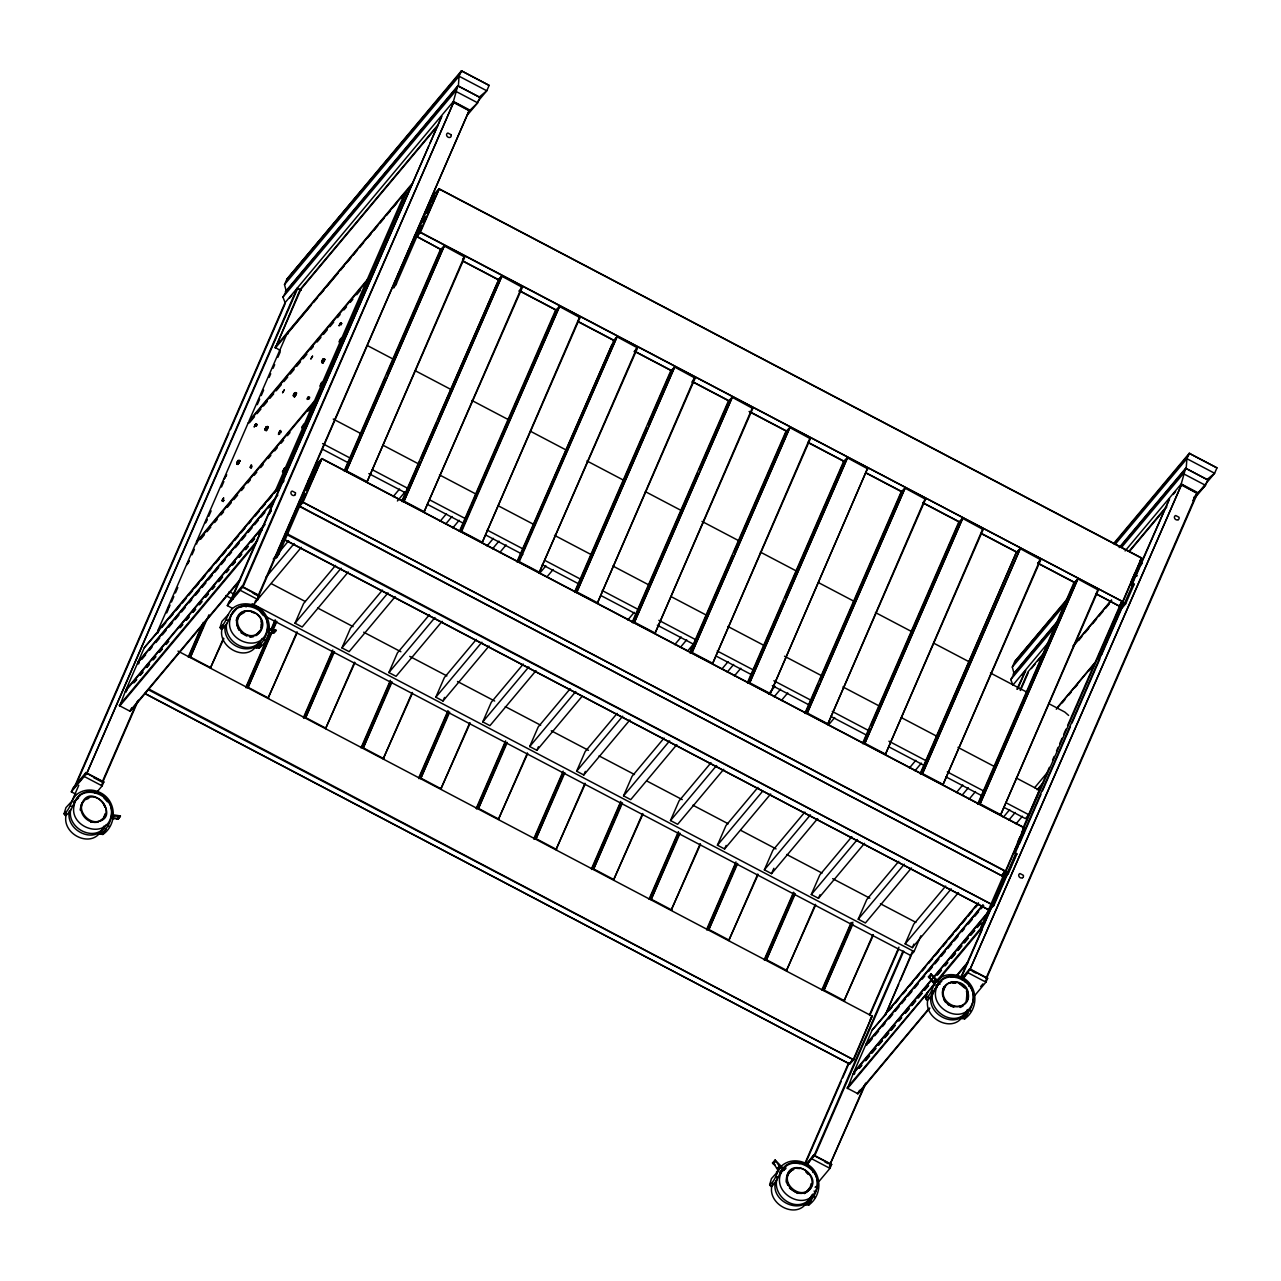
<?xml version="1.0" encoding="UTF-8"?>
<svg xmlns="http://www.w3.org/2000/svg" width="1281" height="1281" viewBox="0 0 1281 1281"><rect width="100%" height="100%" fill="white"/><g stroke="black" fill="none" stroke-linecap="round" stroke-linejoin="round"><path stroke-width="1.5" d="M112.312 818.847A12.986 11.129 40 0 1 117.019 818.959L118.204 819.151L120.414 815.933L112.632 814.748M118.204 819.151L120.414 815.933M268.241 632.718A12.986 11.129 40 0 1 272.949 632.83L274.134 632.43M276.328 630.396L268.562 628.619L269.715 630.252A12.986 11.129 40 0 1 275.143 630.204L276.328 630.396L274.134 633.006M311.155 305.294L275.367 348.016L300.955 289.17L437.734 125.89M297.768 288.209L86.227 774.701L297 288.417L301.227 290.018M309.249 482.505L317.848 462.729L321.915 458.582L303.149 501.976L299.418 506.652L299.097 505.867L1001.758 875.756L1004.08 871.945M427.326 210.949L435.14 192.983L439.207 188.819L420.44 232.213L416.709 236.905L416.389 236.12L441.481 249.923M444.347 245.76L346.254 471.376L444.347 245.76L440.632 250.452L386.638 374.628M236.12 594.352L241.885 587.707L453.762 102L242.653 587.755M453.762 102L469.262 110.406L257.737 596.658M501.96 276.023L403.851 501.64L501.96 276.023L497.877 280.171L501.944 276.28L522.376 287.376L423.947 512.192L522.04 286.592L519.077 291.315M617.154 336.567L519.045 562.183L518.709 561.382L617.154 336.567L613.423 341.258L617.138 336.823L637.586 347.92L539.141 572.735L637.249 347.119L634.287 351.859M674.751 366.83L576.658 592.446L674.751 366.83L672.541 369.456M732.348 397.11L634.255 622.71L732.348 397.11L730.154 399.736M789.945 427.374L691.852 652.99L789.945 427.374L786.214 432.065L733.821 552.591M847.542 457.637L749.881 682.501L749.449 683.253L847.542 457.637L843.474 461.8L747.399 682.741M144.881 693.373L849.639 1063.983L853.722 1059.835L872.137 1015.913L853.37 1059.291L849.639 1063.983L144.865 693.613M905.139 487.917L807.046 713.517L905.139 487.917L901.424 492.609L819.632 680.691M962.752 518.181L864.643 743.797L962.752 518.181L959.021 522.872L870.888 725.574M284.59 539.557L989.348 910.183L993.848 905.539L1014.728 857.501M299.434 506.411L1001.758 875.756L1005.489 871.064L1024.256 827.67L321.915 458.582L318.184 463.274L313.493 474.05M1020.349 548.444L922.672 773.308L922.24 774.06L1020.349 548.444L1016.265 552.607L920.19 773.564M1017.61 689.258L1025.585 670.684L1016.858 689.226M1077.945 578.724L980.269 803.571L979.837 804.324L1077.945 578.724L1074.215 583.415L978.14 804.372M1096.056 593.663L1119.05 605.993L1122.012 603.159M435.908 192.774L435.476 193.511L439.207 188.819L1141.547 557.908L1122.78 601.301L1119.05 605.993L1096.056 593.904M1181.578 484.49L969.701 970.197L1181.578 484.49L1197.431 493.441L986.338 978.924M1197.095 492.641L985.986 978.396M66.116 814.988C61.568 834.395 91.752 849.255 101.615 830.152M69.43 811.033C64.883 830.44 95.066 845.3 104.93 826.197M70.791 809.4C66.244 828.823 96.427 843.683 106.291 824.58M80.143 810.04C86.387 772.219 129.413 823.155 90.807 822.194M80.751 810.056L81.872 803.908L83.601 801.394M225.36 624.888C220.764 645.576 253.094 659.299 262.221 638.434M226.721 623.271C222.99 640.5 246.705 655.776 259.563 642.293M260.956 627.674L261.1 624.488M261.564 627.85C265.279 615.424 247.97 604.92 239.051 614.816M319.786 386.109L322.043 382.074L320.891 383.692M1017.771 844.723L1014.264 853.258M305.038 493.777L279.05 553.744L276.28 557.908L276.584 556.611M311.891 475.827L312.324 473.938L310.851 475.892M312.084 475.651C315.43 471.312 309.666 482.585 311.651 477.381M395.237 283.245C398.455 283.277 392.274 288.962 396.534 283.181L421.545 225.808M429.231 205.857L429.615 204.175L428.911 204.912M428.462 209.203L430.096 206.257L429.023 206.433M427.005 213.254L430.448 204.608L429.743 205.344M1006.45 871.192L983.824 923.233C975.001 938.605 987.699 914.058 981.47 926.051L1004.864 872.233M1099.722 656.272L1098.938 658.85L1101.948 653.918L1101.116 653.47C1092.293 668.842 1104.991 644.295 1098.762 656.304L1122.156 602.486M1099.61 656.577L1098.746 656.304M1101.34 653.838L1100.955 654.799M1134.902 576.53L1134.293 578.051M73.914 788.215L285.023 302.716L453.41 101.455L457.813 85.779L479.991 97.436L477.653 102.816L467.421 115.018M1125.102 550.942L1181.226 483.946L1185.646 468.254L1207.807 479.911L1205.469 485.291L1192.691 500.551M103.777 826.229L100.11 834.059L102.912 834.459C117.58 824.131 116.635 800.689 100.35 792.667C93.625 789.224 85.267 789 78.733 793.067C70.663 797.871 71.608 808.455 64.05 813.835L65.459 815.677C73.609 810.216 73.097 799.472 80.927 794.124C86.756 790.489 94.234 790.681 100.238 793.772C116.635 801.938 114.393 824.692 100.11 834.059M222.013 500.711L223.631 498.037L222.013 500.711L223.374 501.544M236.665 463.001L238.987 460.183L239.899 460.664L239.099 462.745L237.898 464.427L236.985 463.946L238.026 460.455M237.898 464.427L239.899 460.664M238.842 460.872L236.985 463.946L238.842 460.872L237.93 460.92M255.784 424.379L257.033 424.347L255.976 425.82L254.871 425.228L254.182 427.053L255.784 424.379L256.905 424.956L256.328 426.157L255.223 425.58M250.179 467.533C252.613 459.815 250.98 471.008 250.323 466.925M251.3 468.109L251.989 466.3L250.884 465.724M264.975 429.215L267.297 426.397L268.209 426.877L267.409 428.959L266.208 430.64L265.279 430.16L266.336 426.669M266.208 430.64L268.209 426.877M267.137 427.085L265.279 430.16L267.137 427.085L266.24 427.133M278.489 433.747C278.233 437.526 281.276 426.141 280.299 432.514L279.194 431.937M278.874 433.378L280.235 430.464M279.594 434.323L278.618 433.138M293.269 395.429L295.607 392.61L296.519 393.091L295.719 395.172L294.502 396.854L293.589 396.373L294.646 392.883M293.381 394.964L293.589 396.373L295.607 392.61L294.39 394.292M294.502 396.854L296.519 393.091M308.545 396.678C306.703 403.067 306.271 396.213 309.65 397.27M321.579 361.642L323.901 358.824L324.814 359.304L324.013 361.386L322.812 363.067L321.899 362.587L322.94 359.08M321.691 361.178L321.899 362.587L323.901 358.824L322.123 360.233M322.812 363.067L322.043 361.899M340.698 323.004L339.097 325.678L340.698 323.004L341.819 323.597M772.875 1182.907C764.02 1203.804 798.992 1222.138 808.167 1199.64M775.838 1180.506C768.744 1202.379 804.804 1217.478 812.843 1194.068M777.551 1177.335C770.986 1193.908 792.379 1212.114 807.254 1201.434M811.081 1183.708L810.393 1186.766L806.742 1191.57M928.805 996.778C919.95 1017.658 954.921 1036.009 964.097 1013.511M932.12 992.823C923.265 1013.703 958.236 1032.054 967.411 1009.556M933.481 991.206C925.843 1009.732 953.48 1028.627 966.498 1012.038M942.592 992.775L944.77 987.027M966.322 1000.637L966.883 994.36M966.899 1000.893C973.944 987.027 950.598 973.416 944.129 988.708C938.349 1002.334 961.182 1014.312 967.155 999.628M393.651 287.488L396.566 283.245M769.641 1184.829C777.247 1179.449 776.174 1168.848 784.18 1163.965C790.665 1159.833 799.008 1159.978 805.765 1163.388C822.082 1171.25 823.331 1194.773 808.631 1205.133L805.829 1204.748C820.176 1195.365 822.098 1172.515 805.685 1164.493C799.648 1161.451 792.186 1161.323 786.39 1165.005C778.624 1170.45 779.248 1181.194 771.05 1186.638L769.641 1184.829L771.45 1178.6L777.855 1171.507M925.635 998.604C933.241 993.223 932.168 982.623 940.19 977.739C946.659 973.608 955.018 973.768 961.775 977.163C978.076 985.025 979.341 1008.547 964.641 1018.907L961.823 1018.523C976.17 1009.14 978.108 986.29 961.679 978.268C955.642 975.225 948.18 975.097 942.384 978.78C934.634 984.224 935.258 994.969 927.06 1000.429L925.635 998.604L927.46 992.375L932.584 986.434M815.228 1187.503L815.517 1186.574M64.05 813.835L65.939 807.638L72.409 800.609M65.459 815.677L66.356 812.73M220.06 627.61C227.618 622.23 226.673 611.645 234.727 606.842C241.26 602.775 249.619 602.999 256.36 606.457C272.645 614.464 273.574 637.906 258.922 648.234L256.12 647.834C270.403 638.466 272.645 615.713 256.248 607.546C250.227 604.472 242.766 604.264 236.921 607.899C229.107 613.263 229.619 623.991 221.469 629.451L220.06 627.61L221.933 621.413L228.402 614.4M221.469 629.451L222.798 625.048M984.08 923.553L983.664 924.546M1016.794 845.956L1015.497 848.502M1017.626 846.389L1016.554 848.598M82.08 802.675C77.276 812.522 87.604 824.74 98.093 822.034M104.065 816.766L105.026 813.803M104.61 817.086C110.951 805.749 96.651 791.626 85.619 798.96M223.038 625.833C214.247 645.736 246.913 664.599 257.545 644.023M236.232 620.548C239.947 601.205 269.57 613.599 261.308 630.028C253.638 644.615 230.74 630.3 238.01 616.545M236.825 620.725L239.515 615.264L244.735 612.19M261.804 626.665L260.828 629.628L255.896 635.04M168.067 608.075C167.891 611.069 172.086 600.437 168.452 607.226M205.344 522.344C205.168 525.322 209.363 514.706 205.729 521.495M1015.08 853.69L1018.539 845.044L1017.819 845.78M1131.539 583.495L1134.998 574.865L1133.093 577.587M1132.372 583.944L1135.847 575.713L1134.598 575.185M278.185 553.344L288.609 540.742M1132.548 578.388L1130.739 582.743M276.088 555.378L275.447 557.475L300.298 502.312M393.379 285.631L392.739 287.729L417.59 232.55M393.875 286.848L395.765 282.477M285.023 302.46L282.957 297.096L286.287 291.251L284.494 284.606L286.832 279.226L461.416 70.823L489.134 85.395L486.78 90.775L477.797 101.503M76.236 794.396L71.336 791.834L73.049 787.911L85.923 772.539L103.841 781.954L102.128 785.877L96.283 792.859M76.652 783.251L228.803 433.33M230.404 429.663L285.359 303.261M71.992 800.929L78.782 785.333M71.336 791.834L84.21 776.462L85.923 772.539M265.071 524.489L125.33 691.292L119.693 706.055L255.191 544.297M127.075 690.411L125.97 689.819L137.483 663.334L275.943 498.053M137.483 663.334L138.588 663.926L139.229 662.453L138.124 661.877L144.305 647.658L284.046 480.839M158.027 632.942L157.755 630.876L195.625 543.801L313.589 402.971L315.542 402.074L314.453 401.017L366.238 281.884L368.191 281.003L367.087 279.931L404.956 192.839L406.91 191.958L276.824 491.135L275.719 490.063L313.589 402.971M195.625 543.801L196.746 543.897L196.473 541.831L248.274 422.714L366.238 281.884M404.956 192.839L286.992 333.668L249.122 420.76L367.087 279.931M166.722 612.942L168.291 609.308M171.462 602.054L173.832 596.594M175.401 592.959L177.787 587.515M192.006 554.801L194.376 549.341M208.707 516.371L211.109 510.863M221.469 487.02L223.871 481.512M257.289 404.636L259.659 399.192M261.244 395.557L263.614 390.097M269.154 377.383L270.723 373.748M273.093 368.288L274.678 364.653M277.833 357.383L280.203 351.939M131.783 707.785L129.669 711.291L239.611 580.069M137.227 701.508L102.176 782.115L93.561 777.583M102.528 782.659L138.38 700.211M188.227 657.073L203.311 622.374M189.364 655.776L202.062 626.569M208.963 614.816L190.277 657.569L205.809 620.26M232.213 608.203L227.329 605.625L229.043 601.702L241.917 586.346L259.819 595.745L253.43 605.256M430.192 142.703L441.785 116.299L229.907 602.006L232.389 598.803M231.044 600.725L268.482 514.61M270.083 510.943L274.855 499.958M276.456 496.291L428.607 146.37M227.329 605.625L240.204 590.269L241.917 586.346M223.486 638.162L210.356 668.138L223.839 638.707M277.641 551.791L298.713 503.337M308.081 481.816L310.018 477.445M394.164 283.838L416.789 231.797M258.522 596.45L469.278 110.166M280.043 548.636L281.596 545.049M283.934 539.669L285.503 536.082M287.841 530.686L289.394 527.099M308.881 482.569L312.004 475.395L312.836 475.827L306.591 490.175M426.173 212.822L429.295 205.633M416.629 236.072L418.182 232.501M423.114 222.221L425.452 216.841M431.569 202.51L434.691 195.32M300.042 502.104L302.172 502.424L321.899 458.822L1024.24 827.926L1005.601 872.089L1008.371 873.546L1016.906 853.931L1014.136 852.473M417.334 232.357L419.463 232.678L439.191 189.076L1141.531 558.164L1122.428 602.903L1124.094 603.767M245.824 687.337L269.634 632.558M271.22 628.907L275.191 619.78M246.16 687.881L266.8 640.404M271.572 629.451L274.742 622.134M276.872 621.349L247.874 687.849L276.12 621.317M344.205 470.864L440.28 249.907L444.347 246.016L464.779 257.113L367.119 481.72L464.443 256.312L462.585 259.739M344.557 471.408L385.053 378.279M348.272 571.983L302.204 627.001L295.014 623.223L303.549 603.607L335.542 565.401M296.968 631.917L267.969 698.401L297.32 632.446M303.421 717.6L332.788 650.043M303.757 718.145L332.339 652.413M334.485 651.629L305.47 718.113L333.717 651.581M401.802 501.127L498.645 279.963M402.154 501.672L419.624 461.496M421.209 457.845L436.293 423.146M437.878 419.495L497.428 282.541M395.205 596.658L349.137 651.661L341.947 647.882L350.482 628.266L382.475 590.077M354.565 662.181L325.566 728.665L354.917 662.725M442.153 621.317L396.069 676.32L388.88 672.557L397.414 652.942L429.423 614.736M361.018 747.88L390.401 680.307M362.155 746.583L389.952 682.677M392.082 681.892L363.067 748.376L391.313 681.844M459.399 531.407L555.474 310.45L559.557 306.303L461.448 531.903L461.112 531.119L559.541 306.543L579.989 317.656L482.313 542.263L579.653 316.855L579.989 317.656M460.552 530.11L470.864 506.379M472.449 502.728L556.258 310.242L555.826 310.995M412.178 692.445L383.163 758.944L412.514 692.989M489.086 645.976L443.002 700.995L435.812 697.216L444.347 677.601L476.356 639.395M443.002 700.995L444.555 697.424M418.615 778.143L447.998 710.587M418.967 778.688L447.549 712.941M449.679 712.156L420.664 778.656L448.91 712.124M516.996 561.67L613.855 340.506M517.348 562.215L522.12 551.262M523.705 547.611L611.838 344.909M469.775 722.724L440.76 789.208L470.111 723.253M536.018 670.652L489.934 725.654L482.761 721.876L491.28 702.26L523.288 664.07M476.212 808.407L505.595 740.85M476.564 808.952L505.146 743.22M507.276 742.436L478.261 808.919L506.507 742.388M574.609 591.934L670.684 370.994L674.735 367.087L695.183 378.183L597.522 602.791L694.846 377.399L691.884 382.122M574.945 592.479L646.409 428.142M647.994 424.475L670.235 373.347M581.67 696.848L536.867 750.314L529.694 746.551L538.212 726.935L570.221 688.73M527.372 752.988L498.357 819.472L527.708 753.532M536.867 750.314L538.42 746.759M533.809 838.687L563.192 771.114M534.161 839.231L562.743 773.484M564.873 772.699L535.858 839.183L564.104 772.651M632.206 622.214L728.281 401.257L732.332 397.35L752.78 408.463L655.119 633.07L752.443 407.662L752.78 408.463M632.542 622.758L697.649 473.009M699.25 469.358L729.049 401.049L728.617 401.802M629.884 719.986L583.8 774.989L576.626 771.21L585.161 751.595L617.154 713.389M583.8 774.989L585.353 771.418M584.969 783.251L555.954 849.751L585.305 783.796M591.406 868.95L620.789 801.394M676.816 744.645L630.732 799.648L623.559 795.869L632.093 776.254L664.086 738.064M591.758 869.495L620.34 803.747M622.47 802.963L593.455 869.463L621.701 802.931M689.802 652.477L785.877 431.521L789.945 427.63L810.377 438.726L712.716 663.334L810.04 437.942L810.377 438.726M690.139 653.022L732.22 556.242M642.566 813.531L613.551 880.015L642.918 814.076M723.749 769.305L677.665 824.307L670.491 820.545L679.026 800.929L711.019 762.723M649.019 899.214L678.386 831.657M650.156 897.933L677.937 834.027M680.067 833.242L651.052 899.726L679.314 833.194M747.752 683.285L783.476 601.109M785.061 597.458L843.811 462.329M700.163 843.795L671.148 910.279L700.515 844.339M770.313 693.597L867.637 468.205L770.313 693.597L749.113 682.453M770.682 793.98L724.598 848.983L717.424 845.204L725.959 825.588L757.952 787.383M724.598 848.983L726.151 845.412M706.616 929.494L735.983 861.921M706.952 930.038L735.534 864.291M737.664 863.506L708.665 929.99L736.911 863.458M804.996 713.021L901.071 492.064L905.139 488.157L925.571 499.27L827.91 723.877L925.234 498.469L925.571 499.27M805.349 713.565L818.047 684.342M757.76 874.058L728.745 940.558L758.112 874.603M817.614 818.639L771.546 873.642L764.357 869.863L772.891 850.248L804.884 812.058M771.546 873.642L773.868 868.294M764.213 959.757L793.58 892.2M764.549 960.302L793.932 892.729M795.261 893.77L766.262 960.27L794.508 893.738M862.593 743.284L958.668 522.328L962.736 518.437L983.168 529.533L885.507 754.141L982.831 528.749L983.168 529.533M862.946 743.829L869.287 729.225M864.547 843.298L818.479 898.301L811.289 894.538L819.824 874.923L851.817 836.717M815.356 904.338L786.358 970.822L815.709 904.882M818.479 898.301L820.016 894.746M821.81 990.021L851.192 922.464M822.946 988.74L851.529 923.009M852.874 924.049L823.859 990.533L852.906 922.176M920.543 774.092L1016.265 552.607L1020.333 548.7L1040.78 559.797L943.104 784.404L1040.444 559.012L1038.571 562.423M911.48 867.974L865.412 922.977L858.222 919.198L866.757 899.582L898.766 861.376M872.953 934.602L843.955 1001.085L873.306 935.146M1012.855 684.951L1010.789 679.587L1014.104 673.742L1012.31 667.097L1014.648 661.717L1067.281 598.884M804.932 1163.372L848.743 1062.606M869.447 1014.968L898.926 947.187M805.269 1163.901L841.121 1081.468M842.706 1077.801L848.294 1064.975M869.799 1015.513L898.477 949.557M851.977 1060.188L849.655 1063.742M958.428 892.633L912.344 947.636L905.155 943.857L913.689 924.242L945.698 886.052M807.35 1164.541L813.739 1155.03L831.657 1164.429L829.944 1168.352L819.408 1180.938M811.321 1159.257L813.723 1156.391L902.945 951.207M814.476 1156.439L903.697 951.255M931.351 980.429L853.146 1073.782L847.51 1088.53L928.052 992.407M853.146 1073.782L854.251 1074.359L854.891 1072.886L853.787 1072.309L865.299 1045.824L983.248 905.027M867.045 1044.928L865.94 1044.351L872.121 1030.132L978.54 903.121M1020.14 689.931L1028.003 671.852L1044.623 652.013M1020.493 690.475L1028.355 672.397M912.344 947.636L913.897 944.065M898.718 984.24L885.299 1015.128L912.28 951.719M900.303 980.606L911.367 955.162M977.787 803.827L1073.862 582.871L1077.929 578.964L1098.377 590.077L1000.717 814.684L1098.041 589.276L1098.377 590.077M266.56 616.962L910.743 955.498L914.042 951.543L920.895 935.787M859.599 1090.259L857.485 1093.782L929.077 1008.323M829.576 1165.342L865.059 1083.982M866.196 1082.685L830.008 1164.589M1004.176 807.446L1025.408 818.607L1028.707 814.668L1039.371 790.153L1016.361 778.047M1022.686 828.759L1049.379 767.351M1052.55 760.081L1054.135 756.447M1056.505 750.986L1058.09 747.335M1059.659 743.701L1062.045 738.24M1063.63 734.605L1066 729.145M1067.585 725.51L1121.147 602.711M1004.32 871.913L1002.767 875.483L1003.872 876.06L1006.258 873.226M1121.259 607.162L1124.558 603.223L1133.093 583.608L1130.963 583.287L1134.197 584.184L1125.663 603.799L1122.364 607.738L1119.594 606.281L1121.612 602.166M1017.53 842.434L1019.9 836.973M1021.469 833.339L1119.946 606.858M1100.363 654.959L1122.973 603.239M960.91 977.163L1006.514 873.434M984.817 922.208L991.974 905.715M1017.466 847.093L1121.836 607.082M1131.395 585.097L1133.781 579.604M1135.366 575.938L1169.601 498.789M962.063 975.866L981.967 930.07M1019.404 843.971L1040.925 794.492M1042.51 790.825L1070.388 726.711M1071.989 723.044L1099.867 658.93M1101.948 653.918L1123.789 603.671M1135.719 576.482L1169.169 499.542M1005.825 871.592L302.396 501.928L1005.489 871.064L1002.302 876.044L1005.073 877.485L1006.626 873.93M962.175 979.725L968.02 972.743L969.733 968.82L987.635 978.236L985.938 982.159L974.233 996.122M1113.493 543.72L1189.232 453.314L1216.95 467.869L1214.612 473.265L1194.068 497.781M278.569 553.728C280.619 551.31 275.703 559.365 278.345 554.113M339.609 340.458C337.383 346.206 343.596 334.357 340.089 339.545M302.332 426.189C299.946 431.505 305.775 422.138 303.293 424.459M429.055 206.401L428.43 207.634M428.559 208.435L429.423 206.817M311.763 476.164L310.675 478.101M278.217 553.312L277.593 554.545M1101.148 654.399L1100.523 655.616M982.559 925.699L983.168 924.498M223.118 501.303L223.679 500.086M280.651 432.866L281.212 431.649L280.107 431.073M310.466 478.662L311.251 477.076M1132.676 578.371C1132.036 580.966 1135.671 573.039 1132.932 577.587M427.31 207.682L428.543 205.472M789.112 1171.843C781.634 1181.851 793.563 1196.918 805.076 1192.675M811.241 1185.758C803.363 1203.804 776.702 1181.851 791.85 1170.033M809.416 1189.857C818.575 1178.328 802.37 1161.275 790.617 1170.514M809.224 1199.801L811.481 1195.685M934.233 989.829L939.053 983.824M942.72 989.444L944.273 986.626M394.884 284.782L395.573 282.845M1100.219 655.167L1101.1 653.774M983.472 924.946L981.646 928.597L982.447 927.812M671.452 370.769L671.02 371.522L671.452 370.769L634.319 351.266M805.829 1204.748L808.871 1199.528M808.631 1205.133L811.033 1201.002M961.823 1018.523L964.865 1013.303M964.641 1018.907L967.844 1013.399M102.912 834.459L106.179 828.983M256.12 647.834L259.21 642.662M258.922 648.234L261.356 644.135M254.871 425.228L255.928 423.771M323.613 360.986L324.814 359.304M308.593 398.727L309.265 397.622M311.891 476.964L312.836 475.843M1100.523 655.6L1099.899 656.545M230.468 616.017L236.441 608.955M104.898 815.757C95.467 832.842 70.551 808.919 86.804 798.479M260.539 630.941L256.248 635.584M462.105 70.935L286.832 279.226M284.494 284.606L459.078 76.22L461.416 70.823L489.134 85.395M285.311 291.716L457.813 85.779L479.991 97.436M286.287 291.251L458.39 85.811L459.078 76.22L486.78 90.775L479.446 96.892M282.957 297.096L455.476 91.159L477.653 102.816L470.047 110.198L453.41 101.455M289.378 298.217L291.78 295.351M436.965 126.098L300.186 289.378L275.367 348.016M413.09 182.43L275.031 347.231L280.363 350.642M313.717 302.236L317.56 297.656M320.106 294.614L323.949 290.034M326.495 286.976L338.008 273.253M340.57 270.195L344.397 265.615M346.959 262.573L350.786 257.993M353.348 254.935L357.175 250.355M359.737 247.313L363.58 242.733M367.407 238.154L371.25 233.574M373.796 230.516L377.639 225.936M380.185 222.894L384.028 218.314M386.59 215.256L390.417 210.676M392.979 207.634L396.806 203.055M400.649 198.475L403.195 195.417M405.757 192.374L412.146 184.736M254.503 416.709L249.395 422.81L248.274 422.714M257.049 413.667L260.892 409.087M263.438 406.029L267.281 401.465M269.827 398.407L273.67 393.843M276.216 390.785L281.324 384.684M283.886 381.642L287.713 377.062M290.275 374.02L294.102 369.44M296.648 366.398L300.491 361.818M303.037 358.76L306.88 354.197M310.707 349.617L313.269 346.575M317.096 341.995L320.923 337.415M323.485 334.373L327.312 329.793M329.874 326.751L333.701 322.171M337.527 317.592L340.089 314.55M343.916 309.97L346.478 306.928M350.305 302.348L352.867 299.29M356.694 294.726L360.521 290.147M364.364 285.567L368.191 281.003M414.5 235.752L417.798 231.813L425.868 212.742L427.998 213.062L425.228 211.605M417.478 234.807L420.44 232.213L1123.117 601.846L419.688 232.181M196.473 541.831L314.453 401.017M200.573 539.317L204.416 534.737M206.962 531.695L210.789 527.115M214.632 522.552L217.178 519.494M221.021 514.914L223.567 511.872M227.394 507.292L231.237 502.728M233.782 499.67L237.626 495.09M241.452 490.527L244.014 487.469M247.841 482.905L250.387 479.847M254.23 475.267L256.776 472.225M260.619 467.645L263.165 464.603M268.273 458.502L270.835 455.444M274.662 450.88L277.224 447.822M281.051 443.258L283.613 440.2M287.44 435.636L289.986 432.578M307.872 411.233L310.434 408.175M157.755 630.876L275.719 490.063M159.34 630.412L144.305 647.658M161.902 627.354L165.729 622.774M169.572 618.211L173.399 613.631M175.961 610.573L179.804 605.993M182.35 602.951L186.193 598.371M188.739 595.313L192.582 590.733M195.144 587.691L198.971 583.111M201.533 580.053L205.36 575.473M209.203 570.894L211.749 567.851M215.592 563.272L219.419 558.692M221.981 555.634L225.824 551.054M228.37 548.012L232.213 543.432M234.759 540.374L238.602 535.81M241.164 532.752L244.991 528.172M248.834 523.593L251.38 520.55M255.223 515.971L259.05 511.391M261.612 508.333L265.439 503.753M268.001 500.711L271.844 496.131M274.39 493.073L278.233 488.493M138.124 661.877L277.865 495.058M141.791 659.395L145.634 654.799M149.493 650.204L152.055 647.145M155.898 642.55L159.741 637.97M162.303 634.912L166.146 630.316M168.724 627.258L172.567 622.662M175.129 619.604L178.972 615.008M181.534 611.95L185.377 607.354M189.236 602.759L191.798 599.7M195.641 595.121L199.484 590.525M202.046 587.467L205.905 582.871M208.467 579.813L212.31 575.217M214.872 572.159L218.715 567.563M221.277 564.505L225.136 559.909M228.979 555.33L231.541 552.255M235.384 547.676L239.227 543.08M241.789 540.022L245.648 535.426M248.21 532.368L252.053 527.772M254.615 524.714L258.458 520.118M261.02 517.06L264.879 512.464M268.722 507.884L271.284 504.826M125.97 689.819L264.43 524.537M133.48 682.757L136.042 679.699M139.901 675.103L142.463 672.045M146.306 667.449L148.868 664.391M152.711 659.795L155.273 656.737M159.132 652.141L161.694 649.083M179.644 627.658L182.206 624.6M186.049 620.004L188.611 616.946M192.454 612.35L195.016 609.292M198.875 604.712L201.437 601.638M205.28 597.058L207.842 594M219.387 580.213L221.949 577.155M225.792 572.559L228.354 569.501M232.197 564.921L234.775 561.847M238.618 557.267L241.18 554.209M245.023 549.613L247.585 546.555M251.428 541.959L254.006 538.901M259.13 532.768L261.692 529.71M134.121 682.693L136.699 679.635M140.542 675.039L143.104 671.981M146.947 667.385L149.509 664.327M153.352 659.747L155.93 656.673M159.773 652.093L162.335 649.035M166.178 644.439L168.74 641.381M180.285 627.594L182.847 624.536M186.69 619.956L189.252 616.882M193.095 612.302L195.673 609.244M199.516 604.648L202.078 601.59M205.921 596.994L208.483 593.936M212.326 589.34L214.904 586.282M218.747 581.686L222.59 577.091M226.433 572.511L228.995 569.453M232.838 564.857L235.416 561.799M239.259 557.203L241.821 554.145M245.664 549.549L248.226 546.491M252.069 541.895L254.647 538.837M258.49 534.241L262.333 529.661M257.609 540.23L119.149 705.511L130.23 711.339L240.492 579.717M73.93 787.959L86.323 773.164L102.96 781.906M273.253 559.076L275.815 556.018M266 577.171L294.166 543.544M245.472 606.041L246.256 605.096M94.554 792.843L95.338 791.898M101.487 784.741L103.841 781.954M255.143 601.333L259.819 595.745M255.271 602.326L301.339 547.323M104.626 796.83L103.841 797.775L107.412 801.778L108.196 800.833M259.851 611.549L260.635 610.605M264.206 614.608L263.406 615.553L261.036 612.878M269.795 630.236L268.738 630.909A12.986 11.129 40 0 0 268.129 631.101M117.019 818.959L119.213 816.349L120.398 816.525M272.949 632.83L275.143 630.204M393.155 496.644L399.544 489.006M295.014 623.223L341.098 568.22M397.414 500.983L405.1 491.824M440.088 521.319L446.477 513.681M341.947 647.882L388.031 592.879M445.628 524.121L452.033 516.483M452.817 527.9L459.206 520.262M487.02 545.978L493.409 538.34M388.88 672.557L434.964 617.554M492.561 548.78L498.966 541.142M499.75 552.559L506.139 544.921M435.812 697.216L481.896 642.213M539.493 573.456L545.898 565.818M546.683 577.219L553.088 569.581M482.761 721.876L528.829 666.873M627.818 619.972L634.223 612.334M529.694 746.551L575.761 691.548M674.751 644.631L681.156 636.993M576.626 771.21L622.71 716.207M680.307 647.449L686.696 639.811M843.474 461.8L847.542 457.893L867.974 468.99M687.481 651.212L693.886 643.574M721.683 669.306L728.088 661.669M623.559 795.869L669.643 740.866M727.24 672.109L733.645 664.471M734.413 675.888L740.818 668.25M768.616 693.966L775.021 686.328M670.491 820.545L716.575 765.542M774.172 696.784L780.577 689.13M781.346 700.547L787.751 692.909M717.424 845.204L762.227 791.722M828.279 725.222L834.684 717.568M862.497 743.3L865.043 740.242M764.357 869.863L810.441 814.86M909.43 767.96L915.819 760.322M811.289 894.538L857.373 839.535M914.97 770.778L921.375 763.124M1068.274 598.643L1014.648 661.717M1114.374 543.608L1189.937 453.426M1012.31 667.097L1066.224 602.743M1115.014 544.505L1186.895 458.694L1189.232 453.314L1216.95 467.869M1013.127 674.19L1059.131 619.283M1119.194 547.579L1185.646 468.254L1207.807 479.911M1014.104 673.742L1057.77 621.605M1120.699 546.491L1186.206 468.302L1186.895 458.694L1214.612 473.265L1207.262 479.366M1010.789 679.587L1058.074 623.142M1121.964 546.859L1183.308 473.65L1205.469 485.291L1194.036 497.252M1012.839 685.191L1049.844 640.788M1021.998 674.975L1025.585 670.684M1173.188 494.498L1175.59 491.632M1128.993 551.31L1166.062 507.052M1031.333 668.602L1035.176 664.022M1037.722 660.964L1041.565 656.384M1129.762 551.102L1166.847 506.844M1139.674 561.334L1141.547 557.908M1073.158 645.784L1111.508 600.004M1135.799 571.006L1142.188 563.384M1073.366 646.024L1111.556 600.437M1078.618 640.468L1081.805 636.657M1085.007 632.846L1088.834 628.266M1092.677 623.687L1096.504 619.107M1099.066 616.049L1102.893 611.469M1105.455 608.427L1109.298 603.847M1134.854 573.328L1138.697 568.748M956.363 792.619L962.752 784.981M1132.004 586.81L1134.197 584.184M858.222 919.198L904.306 864.195M961.903 795.437L968.308 787.799M1121.163 606.313L1123.533 603.479M969.093 799.216L975.482 791.562M1056.729 708.233L1094.919 662.645M1056.281 709.242L1094.47 663.654M1062.237 702.837L1064.799 699.794M1068.626 695.215L1071.188 692.156M1075.015 687.593L1077.577 684.534M1089.074 670.812L1091.62 667.769M1003.295 817.294L1009.684 809.656M1034.616 787.735L1047.394 772.475M905.155 943.857L951.239 888.854M1008.836 820.096L1015.241 812.458M1037.178 789.801L1042.27 783.732M1038.01 789.288L1041.821 784.725M1038.971 788.84L1041.533 785.797M1016.025 823.875L1022.414 816.237M1022.382 831.081L1024.256 827.67M870.279 1019.324L872.121 1016.153L177.995 651.116M1014.712 856.557L1016.906 853.931M885.171 1014.088L978.092 903.169M885.892 1014.424L872.121 1030.132M889.126 1010.565L892.281 1006.786M895.515 1002.927L898.67 999.164M903.169 993.784L906.34 990.005M909.558 986.162L912.729 982.383M915.947 978.54L919.118 974.745M922.336 970.918L925.523 967.123M928.725 963.28L932.552 958.716M935.114 955.658L938.941 951.094M942.768 946.515L946.611 941.935M949.157 938.893L953 934.313M955.546 931.271L959.373 926.691M961.935 923.633L965.762 919.069M968.324 916.011L972.151 911.448M975.369 907.605L978.54 903.826M1004.432 876.348L1007.266 872.969M1005.073 877.485L1008.371 873.546M865.94 1044.351L982.607 905.091M868.326 1043.407L872.185 1038.811M874.747 1035.753L878.59 1031.157M882.433 1026.561L884.995 1023.503M888.854 1018.923L892.697 1014.328M895.259 1011.269L899.102 1006.674M901.664 1003.615L905.507 999.02M908.085 995.961L911.928 991.366M914.49 988.308L918.333 983.712M922.176 979.132L924.738 976.058M928.597 971.478L932.44 966.883M935.002 963.824L938.845 959.229M941.407 956.17L945.25 951.575M947.828 948.516L951.671 943.921M954.233 940.862L958.076 936.283M961.919 931.687L964.481 928.629M968.34 924.033L972.183 919.438M974.745 916.379L978.588 911.784M981.15 908.725L983.712 905.667M778.656 1168.528L776.734 1168.496A12.986 11.129 40 0 0 773.388 1163.901L772.507 1162.988L775.117 1159.994L780.85 1165.902L778.784 1167.007A12.986 11.129 40 0 1 779.392 1168.977M934.586 982.399L932.664 982.351A12.986 11.129 40 0 0 929.317 977.771L928.437 976.859L931.047 973.864L936.779 979.773L934.714 980.878A12.986 11.129 40 0 1 935.322 982.847L933.961 984.465A12.986 11.129 40 0 0 933.353 982.495L935.002 981.903M773.388 1163.901L775.581 1161.275L775.117 1159.994M929.317 977.771L931.511 975.145L931.047 973.864M853.787 1072.309L989.685 910.086M933.913 977.371L987.763 913.081M858.734 1068.306L861.312 1065.232M865.155 1060.652L868.998 1056.056M871.56 1052.998L875.403 1048.402M877.965 1045.344L881.824 1040.748M884.386 1037.69L888.229 1033.094M890.791 1030.036L894.634 1025.44M898.493 1020.861L901.055 1017.803M904.898 1013.207L908.741 1008.611M911.303 1005.553L915.146 1000.957M917.724 997.899L921.567 993.303M924.129 990.245L927.972 985.649M936.955 974.937L940.798 970.358M944.641 965.762L947.203 962.704M951.046 958.108L954.889 953.512M957.467 950.454L961.31 945.858M963.872 942.8L967.715 938.22M970.277 935.146L974.12 930.566M976.698 927.508L980.541 922.912M984.384 918.317L986.946 915.258M859.391 1068.242L861.953 1065.184M865.796 1060.588L869.639 1055.992M872.201 1052.934L876.044 1048.338M878.622 1045.28L882.465 1040.7M885.027 1037.626L888.87 1033.046M891.432 1029.972L895.275 1025.392M899.134 1020.797L901.696 1017.738M905.539 1013.143L909.382 1008.547M911.944 1005.489L915.803 1000.909M918.365 997.835L922.208 993.255M924.77 990.197L928.613 985.601M937.596 974.889L941.439 970.293M945.282 965.698L947.844 962.639M951.687 958.044L955.546 953.464M958.108 950.406L961.951 945.81M964.513 942.752L968.356 938.156M970.918 935.098L974.777 930.502M977.339 927.444L981.182 922.848M985.025 918.253L987.587 915.194M776.766 1168.576L779.072 1168.032M778.544 1166.447L780.85 1165.902M934.473 980.317L936.779 979.773M776.398 1172.147L781.858 1166.735M936.715 980.862L981.582 927.3M938.268 980.189L981.742 928.309M795.693 1162.123L794.893 1163.068L799.985 1163.596M951.687 975.898L950.902 976.843L955.978 977.371L956.779 976.426M955.914 976.282L967.427 962.543M929.846 1008.115L858.062 1093.814L846.965 1087.985L936.587 981.646M956.779 975.978L968.308 962.207M805.557 1164.797L813.739 1155.03M961.535 978.604L969.733 968.82M806.71 1164.525L814.14 1155.638L830.777 1164.381M962.688 978.316L965.169 975.353M965.298 982.223L966.098 981.278M812.907 1172.435L813.691 1171.491M968.9 986.21L969.701 985.265M829.319 1167.231L831.657 1164.429M980.622 986.61L982.959 983.824M985.297 981.022L987.635 978.236M982.607 926.291L981.454 926.067M779.809 1173.22L785.894 1168.496M80.143 795.437L73.337 802.274M928.437 976.859L933.433 981.214M932.392 985.922L934.922 983.648M935.867 985.585L941.727 981.342M772.507 1162.988L775.213 1164.989M779.857 1171.795L785.733 1167.567L784.052 1169.569L782.643 1167.567M242.733 612.35C228.114 621.509 247.297 644.439 259.098 632.141M74.922 801.025L78.557 798.111M99.966 821.185L102.336 819.28M959.981 1006.866L962.672 1005.441M960.238 1007.458L963.072 1005.953M793.708 1169.601C787.463 1171.779 785.045 1179.545 787.767 1185.277M804.052 1193.011L807.911 1191.17M804.308 1193.588C831.321 1178.84 785.99 1150.162 786.198 1182.155M85.955 799.488L88.805 798.319M294.774 495.235L293.893 495.523A2.562 2.194 40 0 1 291.283 494.146L290.931 493.217A2.434 2.082 40 0 1 292.196 491.071L295.495 492.801M949.381 982.895L955.93 982.447M240.54 606.842L242.061 606.553M322.652 359.369L324.669 359.993M294.342 393.155L296.071 393.491M266.032 426.941L268.065 427.566M237.738 460.728L239.755 461.352M249.923 636.561L253.046 636.209M249.971 637.169L253.254 636.801M322.844 359.561L323.757 359.513M294.534 393.347L296.359 393.779M931.96 991.046L934.97 990.982M775.966 1177.271L778.96 1177.207M226.385 620.068L229.379 620.004M70.375 806.277L73.369 806.229M452.978 102.208L469.615 110.951M297 288.417L301.211 290.275M1180.81 484.698L1197.431 493.441M345.918 470.575L367.119 481.72M403.515 500.839L424.716 511.984M461.112 531.119L482.313 542.263M518.709 561.382L539.925 572.527M576.322 591.646L597.522 602.791M633.919 621.925L655.119 633.07M691.516 652.189L712.716 663.334M189.94 656.785L211.141 667.929M806.71 712.732L827.91 723.877M247.537 687.048L268.738 698.193M864.307 742.996L885.507 754.141M305.134 717.312L326.335 728.457M921.904 773.276L943.104 784.404M362.731 747.592L383.932 758.736M979.501 803.539L1000.717 814.684M420.328 777.855L441.529 789M477.925 808.119L499.126 819.264M535.522 838.398L556.723 849.543M593.119 868.662L614.32 879.807M650.716 898.926L671.933 910.07M708.329 929.205L729.53 940.35M765.926 959.469L787.126 970.614M823.523 989.749L844.723 1000.877M952.68 982.831L955.882 983.055M796.654 1168.352L800.001 1168.576M286.992 333.668L288.113 333.765M114.329 817.967L118.22 818.559M244.703 606.281L246.352 606.794M953.721 1007.298L947.764 1004.464M797.807 1193.428L789.48 1188.176M251.156 611.758L254.359 613.119M246.737 636.065L240.988 632.734M265.519 427.806L267.008 428.559M237.209 461.592L239.099 462.745M1181.226 483.946L1197.863 492.689M1134.181 574.144L1137.32 575.793M429.231 204.496L430.064 204.928M1134.662 576.322L1135.494 576.754M416.693 231.221L419.463 232.678M1122.893 602.342L1125.663 603.799M1120.058 605.737L1121.724 606.602M416.725 236.649L441.497 249.667M462.713 260.828L498.101 279.418M521.095 291.508L556.482 310.098M577.715 321.259L614.864 340.778M636.097 351.939L671.468 370.529M694.478 382.619L728.088 400.28M749.321 411.441L786.47 430.96M809.464 443.05L843.074 460.712M866.068 472.801L901.456 491.392M922.688 502.552L959.837 522.072M981.07 533.232L1016.441 551.823M1037.674 562.983L1074.823 582.503M462.713 261.084L498.085 279.674M519.317 290.835L556.466 310.354M577.699 321.515L614.848 341.034M692.701 381.946L729.85 401.465M749.305 411.697L786.454 431.217M807.687 442.377L844.836 461.897M866.068 473.057L903.217 492.577M922.672 502.809L959.821 522.328M981.054 533.488L1018.203 553.008M1037.674 563.224L1074.823 582.759M393.155 287.424L393.988 287.873M1098.538 658.114L1099.37 658.546M340.458 322.764L341.563 323.34L340.89 324.461L339.785 323.869M340.138 324.221L341.242 324.798M367.471 345.598L394.02 359.561M415.268 370.721L452.433 390.257M471.904 400.473L509.069 420.008M530.302 431.169L567.467 450.704M586.938 460.936L624.103 480.471M645.352 491.632L680.739 510.238M701.988 521.399L739.153 540.918M760.386 552.095L795.789 570.685M818.799 582.775L854.187 601.381M875.435 612.542L912.6 632.077M933.833 643.238L969.237 661.845M990.469 673.005L1027.634 692.541M1048.883 703.701L1064.815 712.06L1068.626 715.439M324.013 361.386L322.396 360.505M323.244 362.651L321.883 361.37M308.161 397.046L309.522 397.863L308.945 399.08L307.488 398.151M295.719 395.172L294.102 394.292M293.749 395.685L294.95 396.437M333.252 419.063L361.578 433.955M382.811 445.115L419.976 464.635M439.447 474.867L476.612 494.402M497.845 505.563L533.232 524.153M554.481 535.314L591.63 554.849M612.878 566.01L648.266 584.616M671.276 596.706L706.664 615.296M727.912 626.457L763.3 645.064M784.532 656.224L821.697 675.76M842.93 686.92L880.095 706.439M901.344 717.6L936.731 736.207M957.964 747.367L995.129 766.903M322.588 443.594L350.914 458.47M372.147 469.631L407.534 488.237M430.544 500.327L465.948 518.917M487.18 530.078L522.568 548.684M545.578 560.774L580.982 579.38M602.214 590.541L639.379 610.06M658.834 620.292L695.999 639.827M717.248 650.988L754.413 670.523M773.868 680.739L811.033 700.275M832.282 711.435L869.431 730.971M888.902 741.203L926.067 760.722M947.3 771.883L984.465 791.418M1005.713 802.579L1028.707 814.668M322.828 449.391L349.377 463.354M368.848 473.586L406.013 493.105M427.246 504.266L462.633 522.872M485.643 534.962L522.808 554.497M542.279 564.713L577.667 583.319M600.677 595.409L636.065 614.015M657.313 625.176L694.462 644.695M715.711 655.856L751.098 674.463M772.331 685.623L809.496 705.158M830.745 716.319L866.132 734.91M889.142 746.999L924.53 765.606M945.762 776.766L981.166 795.357M279.85 430.832L280.971 431.409M267.409 428.959L265.791 428.078M255.543 424.123L256.648 424.716M266.64 430.224L265.071 428.751M311.94 474.242L312.772 474.675M1017.37 846.068L1018.203 846.517M307.936 481.352L310.707 482.809L308.577 482.489L298.233 505.226M1013.671 853.034L1015.801 853.354L993.496 904.994L989.348 910.183L284.59 539.813M238.042 463.738L236.777 462.537M238.33 464.01L236.969 462.729M299.402 500.967L302.172 502.424M1005.137 872.649L1006.802 873.53M222.574 499.51L224.031 500.439M286.96 533.697L993.848 905.539L286.528 534.449M278.457 552.543L279.29 552.976M983.824 923.233L984.657 923.665M275.879 557.187L276.696 557.619M981.246 927.86L982.079 928.309M271.684 583.848L305.31 601.526M317.704 608.027L353.092 626.633M363.708 632.206L400.873 651.741M409.728 656.384L446.893 675.92M457.509 681.492L494.674 701.027M505.29 706.616L540.678 725.206M551.294 730.794L588.459 750.314M599.076 755.902L634.479 774.509M646.857 781.01L682.261 799.616M692.877 805.189L728.265 823.795M740.658 830.296L776.046 848.903M786.678 854.475L822.066 873.082M832.682 878.67L869.847 898.189M880.463 903.778L915.867 922.368M242.317 586.954L257.273 594.832M970.133 969.445L986.77 978.188M252.998 593.183L256.44 595.008M972.199 971.142L975.642 972.952M240.204 590.269L258.121 599.668M968.02 972.743L985.938 982.159M229.171 591.63L234.471 594.416M252.165 603.719L914.042 951.543M225.856 595.569L232.934 599.3M148.596 688.922L853.722 1059.835L148.18 689.674M125.33 691.292L126.435 691.884M824.836 1161.883L828.279 1163.692M84.21 776.462L102.128 785.877M812.042 1158.953L829.944 1168.352M959.213 983.536L964.673 987.955M806.261 1171.539L808.743 1174.085M805.909 1172.003L808.279 1174.437M936.363 980.269L940.094 984.128M780.433 1166.415L784.18 1170.274M451.168 134.761L447.87 133.032A2.434 2.082 40 0 0 446.605 135.178L446.957 136.106A2.562 2.194 40 0 0 449.567 137.483L450.448 137.195A2.434 2.082 40 0 0 451.008 134.681M943.697 999.148L945.41 1002.046M293.573 395.156L294.022 395.957M265.263 428.943L265.727 429.743M969.749 1009.076L970.966 1011.35M813.739 1195.301L814.956 1197.575M264.03 638.386L265.247 640.676M108.02 824.612L109.237 826.902M238.826 630.14L236.681 623.911M103.521 804.116L105.074 807.27M814.156 1190.946L814.556 1191.794A8.294 4.147 23.5 0 1 814.62 1192.979M934.858 979.741L934.89 979.821A12.986 11.129 40 0 0 931.511 975.145M778.928 1165.87L778.96 1165.95A12.986 11.129 40 0 0 775.581 1161.275M777.183 1168.064L777.423 1168.64A12.986 11.129 40 0 1 778.031 1170.61M966.466 990.998L967.619 997.691M942.896 995.113C944.177 1011.077 971.398 1010.645 968.244 993.399C966.675 976.875 939.053 978.316 942.736 995.994M261.004 621.141L261.708 624.504M295.319 492.705A2.434 2.082 40 0 1 294.598 495.139M112.2 817.246A12.986 11.129 40 0 1 112.808 817.038L113.865 816.365A12.986 11.129 40 0 1 119.213 816.349M813.179 1194.693A8.294 4.147 23.5 0 1 811.77 1195.109M74.106 805.445C68.694 827.542 106.195 840.416 111.095 816.093C116.491 793.996 79.006 781.138 74.106 805.445M230.036 619.315C224.623 641.413 262.125 654.271 267.024 629.964C272.421 607.867 234.935 595.008 230.036 619.315M187.026 564.585L189.364 560.694L187.026 564.585M224.303 478.854L226.561 474.819L224.303 478.854M269.042 514.338L271.3 510.318L269.042 514.338M282.509 471.84L284.766 467.805L282.509 471.84M282.605 392.659L284.222 389.984L282.605 392.659M310.915 358.872L312.532 356.198L310.915 358.872M780.866 1173.38C772.011 1194.26 806.982 1212.611 816.157 1190.097C825.012 1169.217 790.041 1150.866 780.866 1173.38M936.795 987.235C927.94 1008.131 962.912 1026.481 972.087 1003.968C980.942 983.087 945.97 964.737 936.795 987.235M1178.264 519.686L1177.383 519.958A2.562 2.194 40 0 1 1174.789 518.597L1174.421 517.668A2.434 2.082 40 0 1 1175.702 515.522L1179 517.252A2.434 2.082 40 0 1 1178.264 519.686M1022.59 877.709L1021.71 877.997A2.562 2.194 40 0 1 1019.1 876.62L1018.747 875.692A2.434 2.082 40 0 1 1020.028 873.546L1023.311 875.275A2.434 2.082 40 0 1 1022.59 877.709"/></g></svg>
